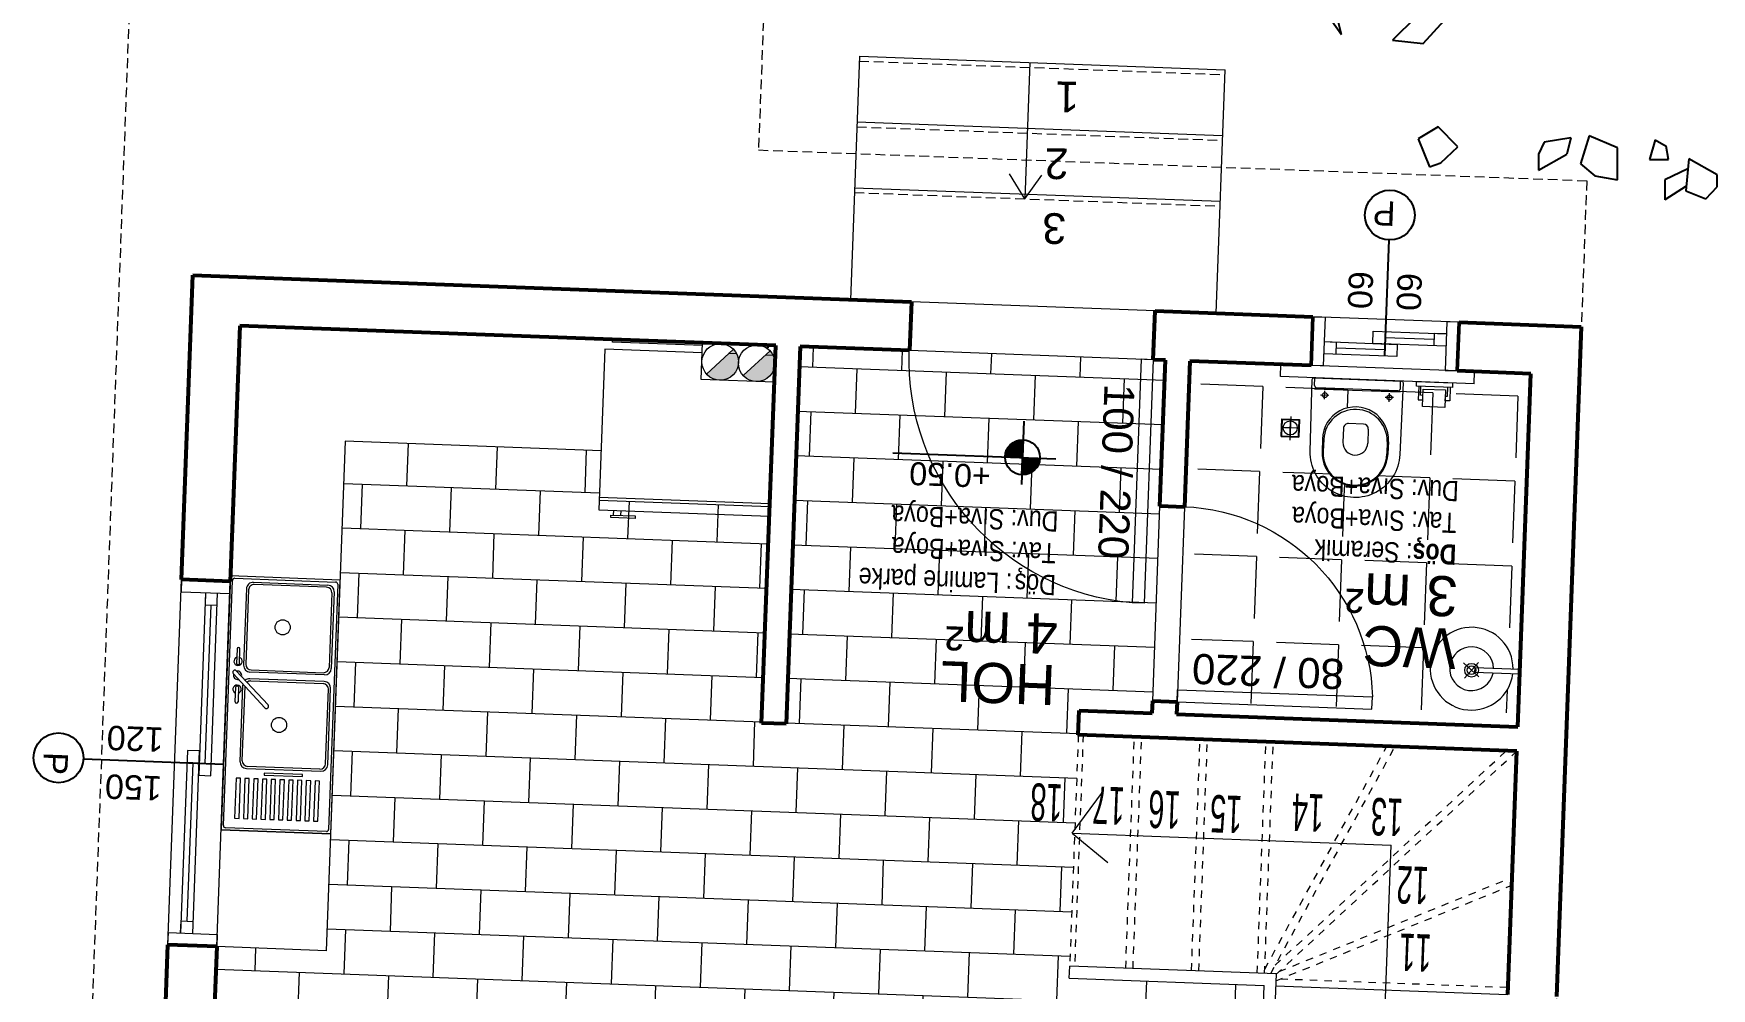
# Model space of a CAD drawing. Header units: centimetres. Extents: x 63871 to 181827, y -95930 to 42199.
# Drawn here: x 147076 to 147765, y 21008 to 21400 of the extents above; entities that cross this region are included whole.
import ezdxf

# ---------------------------------------------------------------- set-up
doc = ezdxf.new("R2010")
doc.units = ezdxf.units.CM
for name, pattern in [('11-021_500-SatisOfisi_220512$0${ Diamond }', [12, 4, -2, 2, 2, -2]), ('11-021_500-SatisOfisi_280512$0${ Wide Dash }', [12, 4, -2, 4, -2]), ('Dash', [6, 3, -3])]:
    doc.linetypes.add(name, pattern=pattern)
for name, color, linetype, lineweight in [('2D Drafting - General_Pen_No__86', 173, 'Continuous', 18), ('A-AREA-IDEN', 7, 'Continuous', 9), ('A-DOOR', 31, 'Continuous', 9), ('A-FLOR-HRAL', 11, 'Continuous', 9), ('A-GLAZ', 151, 'Continuous', 9), ('A-WALL', 12, 'Continuous', 50), ('ARM_Pen_No__252', 8, 'Continuous', 18), ('Baca', 82, 'Continuous', 9), ('DUVAR', 7, 'Continuous', 40), ('İz DÜŞÜMÜ', 7, '11-021_500-SatisOfisi_220512$0${ Diamond }', 18), ('metal', 7, 'Continuous', 20), ('OLUK', 222, 'Continuous', 15), ('S-STRS', 31, 'Continuous', 9), ('tefriş', 21, 'Continuous', 20)]:
    doc.layers.add(name, color=color, linetype=linetype, lineweight=lineweight)
for name, color, linetype in [('Bitirme - Duvar', 7, 'Continuous'), ('CAY', 94, 'Continuous'), ('KOT', 171, 'Continuous')]:
    doc.layers.add(name, color=color, linetype=linetype)
doc.styles.add('Arial', font='Arial.ttf', dxfattribs={"height": 250})
doc.styles.add('Arial_1', font='Arial.ttf', dxfattribs={"height": 300})
doc.styles.add('MtXpl_Arial_Narrow', font='')
doc.styles.add('MtXpl_Arial_Narrow_1', font='')
doc.styles.add('OLUŞTURULMUŞ_STİL_1', font='Arial.ttf')
doc.styles.add('STYLE1', font='', dxfattribs={"width": 0.55, "height": 0.25})
doc.styles.get('MtXpl_Arial_Narrow').set_extended_font_data('Arial Narrow', bold=True)
doc.styles.get('MtXpl_Arial_Narrow_1').set_extended_font_data('Arial Narrow')
doc.styles.get('STYLE1').set_extended_font_data('Arial Tur')

# ---------------------------------------------------------------- blocks, each defined once
blk = doc.blocks.new('M_Single-Flush - 80-231723-01_zemin')
at = {"layer": 'A-DOOR', "lineweight": 18}
for p, q in [((350, -50), (350, -850.1)), ((400, -50), (350, -50)), ((400, -50), (400, -850.1)), ((400, -850.1), (350, -850.1))]:
    blk.add_line(p, q, dxfattribs=at)
at = {"layer": 'A-DOOR'}
blk.add_arc((400, -50), 801.7, 180, 266.42425, dxfattribs=at)
blk = doc.blocks.new('M_Single-Flush - 100-231751-01_zemin')
at = {"layer": 'A-DOOR', "lineweight": 18}
for p, q in [((450, 100), (450, 1100.4)), ((500, 1100.4), (450, 1100.4)), ((500, 100), (500, 1100.4)), ((500, 100), (450, 100))]:
    blk.add_line(p, q, dxfattribs=at)
at = {"layer": 'A-DOOR'}
blk.add_arc((500, 100), 1001.7, 92.86114, 180, dxfattribs=at)
blk = doc.blocks.new('*U7')
at = {"layer": 'KOT', "linetype": 'Continuous'}
for p, q in [((531937.82, 4296265.66), (531938.5, 4296266.85)), ((531938.5, 4296266.85), (531939.39, 4296267.88)), ((531939.39, 4296267.88), (531940.47, 4296268.73)), ((531940.47, 4296268.73), (531941.68, 4296269.36)), ((531941.68, 4296269.36), (531942.99, 4296269.75)), ((531942.99, 4296269.75), (531944.36, 4296269.88)), ((531944.36, 4296269.88), (531944.36, 4296269.75)), ((531944.36, 4296269.75), (531944.36, 4296269.36)), ((531944.36, 4296269.36), (531944.36, 4296268.73)), ((531944.36, 4296268.73), (531944.36, 4296267.88)), ((531944.36, 4296267.88), (531944.36, 4296266.85)), ((531944.36, 4296266.85), (531944.36, 4296265.66)), ((531937.2, 4296263), (531937.38, 4296264.36)), ((531937.38, 4296264.36), (531937.82, 4296265.66)), ((531944.36, 4296265.66), (531944.36, 4296264.36)), ((531944.36, 4296264.36), (531944.36, 4296263))]:
    blk.add_line(p, q, dxfattribs=at)
at = {"layer": 'KOT', "linetype": 'Continuous', "extrusion": (0, 0, -1)}
for points in [[(-531938.5, 4296266.85), (-531944.36, 4296265.66), (-531937.82, 4296265.66)], [(-531939.39, 4296267.88), (-531944.36, 4296266.85), (-531938.5, 4296266.85)], [(-531938.5, 4296266.85), (-531944.36, 4296266.85), (-531944.36, 4296265.66)], [(-531940.47, 4296268.73), (-531944.36, 4296267.88), (-531939.39, 4296267.88)], [(-531939.39, 4296267.88), (-531944.36, 4296267.88), (-531944.36, 4296266.85)], [(-531941.68, 4296269.36), (-531944.36, 4296268.73), (-531940.47, 4296268.73)], [(-531940.47, 4296268.73), (-531944.36, 4296268.73), (-531944.36, 4296267.88)], [(-531942.99, 4296269.75), (-531944.36, 4296269.36), (-531941.68, 4296269.36)], [(-531941.68, 4296269.36), (-531944.36, 4296269.36), (-531944.36, 4296268.73)], [(-531944.36, 4296269.88), (-531944.36, 4296269.75), (-531942.99, 4296269.75)], [(-531942.99, 4296269.75), (-531944.36, 4296269.75), (-531944.36, 4296269.36)], [(-531937.38, 4296264.36), (-531944.36, 4296263), (-531937.2, 4296263)], [(-531937.82, 4296265.66), (-531944.36, 4296264.36), (-531937.38, 4296264.36)], [(-531937.38, 4296264.36), (-531944.36, 4296264.36), (-531944.36, 4296263)], [(-531937.82, 4296265.66), (-531944.36, 4296265.66), (-531944.36, 4296264.36)]]:
    blk.add_solid(points, dxfattribs=at)
blk = doc.blocks.new('*U8')
at = {"layer": 'KOT', "linetype": 'Continuous'}
for p, q in [((531944.36, 4296263.14), (531944.36, 4296263.42)), ((531944.36, 4296261.74), (531944.36, 4296263.14)), ((531944.36, 4296260.39), (531944.36, 4296261.74)), ((531944.36, 4296259.15), (531944.36, 4296260.39)), ((531944.36, 4296258.07), (531944.36, 4296259.15)), ((531950.32, 4296259.15), (531949.42, 4296258.07)), ((531950.98, 4296260.39), (531950.32, 4296259.15)), ((531951.39, 4296261.74), (531950.98, 4296260.39)), ((531951.52, 4296263.14), (531951.39, 4296261.74)), ((531951.52, 4296263.42), (531951.52, 4296263.14)), ((531944.36, 4296257.18), (531944.36, 4296258.07)), ((531944.36, 4296256.51), (531944.36, 4296257.18)), ((531944.36, 4296256.11), (531944.36, 4296256.51)), ((531945.76, 4296256.11), (531944.36, 4296255.97)), ((531944.36, 4296255.97), (531944.36, 4296256.11)), ((531947.1, 4296256.51), (531945.76, 4296256.11)), ((531948.34, 4296257.18), (531947.1, 4296256.51)), ((531949.42, 4296258.07), (531948.34, 4296257.18))]:
    blk.add_line(p, q, dxfattribs=at)
at = {"layer": 'KOT', "linetype": 'Continuous', "extrusion": (0, 0, -1)}
for points in [[(-531944.36, 4296263.42), (-531951.52, 4296263.14), (-531944.36, 4296263.14)], [(-531944.36, 4296263.42), (-531951.52, 4296263.42), (-531951.52, 4296263.14)], [(-531944.36, 4296263.14), (-531951.39, 4296261.74), (-531944.36, 4296261.74)], [(-531944.36, 4296263.14), (-531951.52, 4296263.14), (-531951.39, 4296261.74)], [(-531944.36, 4296261.74), (-531950.98, 4296260.39), (-531944.36, 4296260.39)], [(-531944.36, 4296261.74), (-531951.39, 4296261.74), (-531950.98, 4296260.39)], [(-531944.36, 4296260.39), (-531950.32, 4296259.15), (-531944.36, 4296259.15)], [(-531944.36, 4296260.39), (-531950.98, 4296260.39), (-531950.32, 4296259.15)], [(-531944.36, 4296259.15), (-531949.42, 4296258.07), (-531944.36, 4296258.07)], [(-531944.36, 4296259.15), (-531950.32, 4296259.15), (-531949.42, 4296258.07)], [(-531944.36, 4296258.07), (-531948.34, 4296257.18), (-531944.36, 4296257.18)], [(-531944.36, 4296258.07), (-531949.42, 4296258.07), (-531948.34, 4296257.18)], [(-531944.36, 4296257.18), (-531947.1, 4296256.51), (-531944.36, 4296256.51)], [(-531944.36, 4296257.18), (-531948.34, 4296257.18), (-531947.1, 4296256.51)], [(-531944.36, 4296256.51), (-531945.76, 4296256.11), (-531944.36, 4296256.11)], [(-531944.36, 4296256.51), (-531947.1, 4296256.51), (-531945.76, 4296256.11)], [(-531944.36, 4296256.11), (-531945.76, 4296256.11), (-531944.36, 4296255.97)]]:
    blk.add_solid(points, dxfattribs=at)
blk = doc.blocks.new('asdf')
at = {"layer": 'KOT'}
for p, q in [((435094.33, 4281336.77), (435094.33, 4281362.83)), ((435080.69, 4281351.86), (435147.51, 4281351.86))]:
    blk.add_line(p, q, dxfattribs=at)
blk.add_circle((435094.33, 4281351.57), 7.17, dxfattribs=at)
at = {"layer": 'KOT', "linetype": 'Continuous'}
for name, p in [('*U7', (-96850.02, -14911.15)), ('*U8', (-96850.02, -14911.57))]:
    blk.add_blockref(name, p, dxfattribs=at)
blk = doc.blocks.new('y')
for p, q in [((66798.9, 34324.71), (66798.9, 34329.57)), ((66799.41, 34324.71), (66799.41, 34329.77)), ((66812.43, 34330.73), (66812.43, 34330.73)), ((66825.46, 34324.71), (66825.46, 34329.77)), ((66825.97, 34324.71), (66825.97, 34329.57)), ((66807.33, 34319.9), (66807.33, 34325.63)), ((66817.54, 34319.9), (66817.54, 34325.63)), ((66809.37, 34317.86), (66815.5, 34317.86)), ((66794.82, 34304.26), (66830.05, 34304.26)), ((66794.82, 34302.73), (66794.82, 34299.66)), ((66795.84, 34303.75), (66829.03, 34303.75)), ((66830.05, 34302.73), (66830.05, 34299.66)), ((66830.05, 34302.73), (66830.05, 34299.66)), ((66764.67, 34299.66), (66844.14, 34299.66)), ((66764.67, 34299.66), (66764.67, 34294.66)), ((66844.14, 34299.66), (66844.14, 34294.66))]:
    blk.add_line(p, q)
at = {"color": 4, "ltscale": 30}
for p, q in [((66799.17, 34308.31), (66799.17, 34304.84)), ((66825.7, 34308.31), (66825.7, 34304.84)), ((66797.43, 34306.58), (66800.9, 34306.58)), ((66827.44, 34306.58), (66823.97, 34306.58))]:
    blk.add_line(p, q, dxfattribs=at)
blk.add_lwpolyline([(66794.52, 34299.66, -0.41586), (66793.8, 34300.38), (66794.06, 34329.77, -1), (66830.81, 34329.77), (66831.07, 34300.38, -0.41586), (66830.35, 34299.66)], format="xyb", close=True)
for centre in [(66799.17, 34306.58), (66825.7, 34306.58)]:
    blk.add_circle(centre, 1.02)
for centre, radius, start, end in [((66812.43, 34329.81), 13.54, 358.98526, 181.01474), ((66812.43, 34330.01), 13.03, 358.94587, 181.05413), ((66812.43, 34325.63), 5.1, 90, 180), ((66812.43, 34325.63), 5.1, 0, 90), ((66812.43, 34324.47), 13.54, 178.98526, 1.01474), ((66812.43, 34324.99), 13.03, 181.19291, 358.80709), ((66809.37, 34319.9), 2.04, 180, 270), ((66815.5, 34319.9), 2.04, 270, 0), ((66795.84, 34302.73), 1.02, 90, 180), ((66829.03, 34302.73), 1.02, 0, 90)]:
    blk.add_arc(centre, radius, start, end)
at = {"layer": 'ARM_Pen_No__252'}
for p, q in [((66776.25, 34309.77), (66785.49, 34309.77)), ((66776.25, 34302.63), (66776.25, 34309.77)), ((66785.49, 34309.77), (66785.49, 34302.63)), ((66774.4, 34307.06), (66776.25, 34307.06)), ((66774.4, 34301.51), (66774.4, 34307.06)), ((66775.32, 34305.21), (66775.32, 34301.51)), ((66776.25, 34305.21), (66775.32, 34305.21)), ((66776.25, 34307.06), (66776.25, 34305.21)), ((66785.49, 34302.63), (66776.25, 34302.63)), ((66785.49, 34307.06), (66785.49, 34305.21)), ((66787.33, 34307.06), (66785.49, 34307.06)), ((66785.49, 34305.21), (66786.41, 34305.21)), ((66786.41, 34305.21), (66786.41, 34301.51)), ((66787.33, 34301.51), (66787.33, 34307.06))]:
    blk.add_line(p, q, dxfattribs=at)
blk.add_lwpolyline([(66788.26, 34301.51), (66788.26, 34299.66), (66773.47, 34299.66), (66773.47, 34301.51)], close=True, dxfattribs=at)
at = {"layer": 'metal'}
for p, q in [((66842.94, 34324.17), (66835.76, 34324.17)), ((66835.76, 34316.97), (66835.76, 34324.17)), ((66842.7, 34323.93), (66836, 34323.93)), ((66836, 34317.21), (66836, 34323.93)), ((66839.34, 34315.86), (66839.34, 34325.56)), ((66839.34, 34316.98), (66839.34, 34323.99)), ((66839.34, 34322.69), (66839.34, 34316.98)), ((66842.7, 34323.93), (66842.7, 34317.21)), ((66842.94, 34324.17), (66842.94, 34316.97)), ((66835.76, 34320.57), (66842.96, 34320.57)), ((66842.94, 34316.97), (66835.76, 34316.97)), ((66842.7, 34317.21), (66836, 34317.21)), ((66836.94, 34320.57), (66841.74, 34320.57))]:
    blk.add_line(p, q, dxfattribs=at)
blk.add_circle((66839.34, 34320.57), 2.88, dxfattribs=at)
blk = doc.blocks.new('afadfa')
at = {"layer": 'Baca'}
h = blk.add_hatch(color=0, dxfattribs=at)
h.dxf.hatch_style = 1
h.paths.add_polyline_path([(525548.61, 4261233.83, 0.670516), (525535.77, 4261228.56, 0.199315), (525537.97, 4261223.25)])
h = blk.add_hatch(color=0, dxfattribs=at)
h.dxf.hatch_style = 1
h.paths.add_polyline_path([(525563.68, 4261233.75, 0.675614), (525550.77, 4261228.56, 0.202965), (525553.05, 4261223.18)])
for p, q in [((525537.97, 4261223.25), (525548.61, 4261233.83)), ((525553.05, 4261223.18), (525563.68, 4261233.75))]:
    blk.add_line(p, q, dxfattribs=at)
blk.add_lwpolyline([(525535.77, 4261236.11), (525565.77, 4261236.05), (525565.77, 4261220.99), (525535.77, 4261221.06)], close=True, dxfattribs=at)
for centre in [(525543.27, 4261228.56), (525558.27, 4261228.56)]:
    blk.add_circle(centre, 7.5, dxfattribs=at)
blk = doc.blocks.new('HRD')
at = {"layer": 'ARM_Pen_No__252'}
h = blk.add_hatch(dxfattribs=at)
h.set_pattern_fill('AR-B816', color=256, scale=0.09)
h.set_pattern_definition([(0, (-39959.2, 0), (0, 18.288), []), (90, (-39959.2, 0), (-18.288, 18.288), [18.288, -18.288])])
h.paths.add_polyline_path([(154149.63, 35592.48), (154149.63, 35503.48), (154219.63, 35503.48), (154219.63, 35483.24), (154324.63, 35483.24), (154324.63, 35692.48), (154369.63, 35692.48), (154369.63, 35927.48), (154369.63, 35927.48), (154369.63, 36097.48), (154369.63, 36177.48), (154254.63, 36177.48), (153954.63, 36177.48), (153839.63, 36177.48), (153839.63, 35897.6), (153869.63, 35897.54), (153869.63, 35882.48), (154019.63, 35882.48), (154019.63, 35872.48), (154019.63, 35833.25, -0.444416), (154030.45, 35823.48, -0.444416), (154019.63, 35813.72), (154019.63, 35773.48), (153939.63, 35773.48), (153939.63, 35692.48), (154019.63, 35692.48), (154019.63, 35687.48), (154019.63, 35633.7), (154020.63, 35632.93), (154019.63, 35631.47), (154019.63, 35592.48), (154019.63, 35582.48), (153989.63, 35582.48), (153989.63, 35577.48), (153989.63, 35497.48), (153989.63, 35437.48), (153994.63, 35437.48), (154094.63, 35437.48), (154139.63, 35437.48), (154139.63, 35592.48)])
h = blk.add_hatch(dxfattribs=at)
h.set_pattern_fill('ANGLE', color=256, scale=5)
h.set_pattern_definition([(0, (-39959.2, 0), (0, 34.925), [25.4, -9.525]), (90, (-39959.2, 0), (-34.925, 2e-15), [25.4, -9.525])])
h.paths.add_polyline_path([(153979.63, 35577.48), (153979.63, 35582.48), (153839.63, 35582.48), (153839.63, 35560.82), (153842.46, 35560.82, -35.598717), (153842.4, 35558.91), (153839.63, 35558.91), (153839.63, 35437.48), (153862.73, 35437.48), (153862.73, 35442.48), (153892.58, 35442.48, -0.415866), (153891.86, 35443.2), (153892.13, 35472.59, -1), (153928.87, 35472.59), (153929.13, 35443.21, -0.417788), (153928.41, 35442.48), (153942.2, 35442.48), (153942.2, 35437.48), (153979.63, 35437.48), (153979.63, 35497.48)])
h.paths.add_polyline_path([(153928.87, 35472.59, 1), (153892.13, 35472.59), (153891.86, 35443.2, 0.415866), (153892.58, 35442.48), (153892.88, 35442.48), (153892.88, 35445.55, -0.414214), (153893.9, 35446.57), (153927.09, 35446.57, -0.414206), (153928.11, 35445.55), (153928.11, 35442.48), (153928.41, 35442.48, 0.417795), (153929.13, 35443.21)], flags=17)
h.paths.add_polyline_path([(153924.03, 35472.39), (153924.03, 35467.54, -1.017869), (153896.96, 35467.54), (153896.96, 35472.39, -1.017869)], flags=16)
h.paths.add_polyline_path([(153923.52, 35472.59), (153923.52, 35467.54, -0.979394), (153897.47, 35467.54), (153897.47, 35472.59, -1.018569)], flags=0)
h.paths.add_polyline_path([(153941, 35466.99), (153941, 35459.79), (153933.82, 35459.79), (153933.82, 35466.99)], flags=16)
h.paths.add_polyline_path([(153940.76, 35466.75), (153940.76, 35460.03), (153934.06, 35460.03), (153934.06, 35466.75)], flags=0)
h.paths.add_polyline_path([(153940.28, 35463.39, -1), (153934.52, 35463.39, -1)], flags=0)
h.paths.add_polyline_path([(153915.6, 35468.45), (153915.6, 35462.72, -0.414219), (153913.56, 35460.68), (153907.43, 35460.68, -0.414214), (153905.39, 35462.72), (153905.39, 35468.45, -0.414214), (153910.5, 35473.55, -0.414212)], flags=0)
h.paths.add_polyline_path([(153924.78, 35449.4, -1), (153922.74, 35449.4, -1)], flags=16)
h.paths.add_polyline_path([(153864.64, 35477.47), (153938.67, 35477.41), (153938.69, 35493.77), (153864.65, 35493.83)], flags=24)
h.paths.add_polyline_path([(153865.12, 35490.52), (153938.1, 35490.46), (153938.12, 35506.83), (153865.14, 35506.88)], flags=24)
h.paths.add_polyline_path([(153883.26, 35506.44), (153927.79, 35506.4), (153927.8, 35519.31), (153883.27, 35519.34)], flags=24)
h.paths.add_polyline_path([(153864.7, 35503.65), (153888.12, 35503.63), (153888.13, 35519.89), (153864.71, 35519.91)], flags=24)
h.paths.add_polyline_path([(153862.27, 35534.3), (153908.83, 35534.3), (153908.83, 35568.24), (153862.27, 35568.24)], flags=24)
h.paths.add_polyline_path([(153861.82, 35512.84), (153916.06, 35512.84), (153916.06, 35546.78), (153861.82, 35546.78)], flags=24)
blk.add_line((154324.63, 35644.48), (154369.63, 35644.48))
at = {"layer": '2D Drafting - General_Pen_No__86'}
for radius, start, end in [(17, 181.57168, 175.13542), (9, 182.9697, 170.78267)]:
    blk.add_arc((153859.4, 35559.38), radius, start, end, dxfattribs=at)
at = {"layer": 'A-DOOR'}
for p, q in [((153979.63, 35497.48), (153979.63, 35577.48)), ((153989.63, 35577.48), (153989.63, 35497.48)), ((153994.63, 35437.48), (154094.63, 35437.48)), ((153994.63, 35417.48), (154094.63, 35417.48))]:
    blk.add_line(p, q, dxfattribs=at)
at = {"layer": 'A-FLOR-HRAL'}
for p, q in [((153969.6, 35417.48), (153969.6, 35317.48)), ((154119.71, 35317.48), (154119.71, 35417.48)), ((154119.71, 35371.48), (153969.6, 35371.48)), ((154049.77, 35373.48), (154043.1, 35363.46)), ((154049.77, 35317.48), (154049.77, 35373.48)), ((154049.77, 35373.48), (154056.43, 35363.46)), ((154119.71, 35344.48), (153969.6, 35344.48)), ((154119.71, 35317.48), (153969.6, 35317.48))]:
    blk.add_line(p, q, dxfattribs=at)
at = {"layer": 'A-FLOR-HRAL', "linetype": '11-021_500-SatisOfisi_280512$0${ Wide Dash }'}
for p, q in [((154119.71, 35373.48), (153969.6, 35373.48)), ((154119.71, 35346.48), (153969.6, 35346.48)), ((154119.71, 35319.48), (153969.6, 35319.48))]:
    blk.add_line(p, q, dxfattribs=at)
at = {"layer": 'A-GLAZ', "ltscale": 3}
for p, q in [((154369.63, 35692.48), (154389.63, 35692.48)), ((154369.63, 35687.48), (154369.63, 35692.48)), ((154369.63, 35692.48), (154369.63, 35542.48)), ((154389.63, 35692.48), (154389.63, 35687.48)), ((154389.63, 35692.48), (154389.63, 35542.48)), ((154389.63, 35687.48), (154369.63, 35687.48)), ((154379.63, 35687.48), (154379.63, 35612.48)), ((154384.63, 35612.48), (154384.63, 35687.48)), ((154384.63, 35687.48), (154384.63, 35682.48)), ((154384.63, 35682.48), (154379.63, 35682.48)), ((154382.13, 35682.48), (154382.13, 35617.48)), ((154379.63, 35622.48), (154374.63, 35622.48)), ((154374.63, 35622.48), (154374.63, 35547.48)), ((154379.63, 35547.48), (154379.63, 35622.48)), ((154379.63, 35617.48), (154374.63, 35617.48)), ((154377.13, 35617.48), (154377.13, 35552.48)), ((154379.63, 35617.48), (154384.63, 35617.48)), ((154379.63, 35612.48), (154384.63, 35612.48)), ((154389.63, 35547.48), (154369.63, 35547.48)), ((154369.63, 35547.48), (154369.63, 35542.48)), ((154379.63, 35552.48), (154374.63, 35552.48)), ((154379.63, 35547.48), (154379.63, 35552.48)), ((154389.63, 35542.48), (154389.63, 35547.48)), ((154369.63, 35542.48), (154389.63, 35542.48)), ((153869.84, 35437.48), (153869.84, 35417.48)), ((153874.84, 35437.48), (153869.84, 35437.48)), ((153869.84, 35437.48), (153929.84, 35437.48)), ((153874.84, 35417.48), (153874.84, 35437.48)), ((153924.84, 35417.48), (153924.84, 35437.48)), ((153924.84, 35437.48), (153929.84, 35437.48)), ((153929.84, 35437.48), (153929.84, 35417.48)), ((153894.84, 35427.48), (153894.84, 35432.48)), ((153894.84, 35432.48), (153924.84, 35432.48)), ((153899.84, 35427.48), (153899.84, 35432.48)), ((153899.84, 35429.98), (153919.84, 35429.98)), ((153919.84, 35427.48), (153919.84, 35432.48)), ((153874.84, 35427.48), (153904.84, 35427.48)), ((153904.84, 35422.48), (153874.84, 35422.48)), ((153874.84, 35422.48), (153879.84, 35422.48)), ((153879.84, 35422.48), (153879.84, 35427.48)), ((153879.84, 35424.98), (153899.84, 35424.98)), ((153924.84, 35427.48), (153894.84, 35427.48)), ((153899.84, 35427.48), (153899.84, 35422.48)), ((153904.84, 35427.48), (153904.84, 35422.48)), ((153924.84, 35427.48), (153919.84, 35427.48)), ((153869.84, 35417.48), (153874.84, 35417.48)), ((153869.84, 35417.48), (153929.84, 35417.48)), ((153929.84, 35417.48), (153924.84, 35417.48))]:
    blk.add_line(p, q, dxfattribs=at)
at = {"layer": 'A-WALL', "lineweight": 53}
for p, q in [((154369.63, 35692.48), (154369.63, 35927.48)), ((154389.63, 35927.48), (154389.63, 35692.48)), ((153819.63, 35417.48), (153819.63, 35692.48)), ((153839.63, 35692.48), (153839.63, 35592.48)), ((154369.63, 35692.48), (154389.63, 35692.48)), ((154369.63, 35692.48), (154389.63, 35692.48)), ((153839.63, 35592.48), (154019.63, 35592.48)), ((154019.63, 35592.48), (154019.63, 35582.48)), ((154139.63, 35437.48), (154139.63, 35592.48)), ((154139.63, 35592.48), (154149.63, 35592.48)), ((154149.63, 35592.48), (154149.63, 35437.48)), ((153839.63, 35582.48), (153839.63, 35437.48)), ((153979.63, 35582.48), (153839.63, 35582.48)), ((153979.63, 35577.48), (153979.63, 35582.48)), ((154019.63, 35582.48), (153989.63, 35582.48)), ((153989.63, 35582.48), (153989.63, 35577.48)), ((153989.63, 35577.48), (153979.63, 35577.48)), ((154369.63, 35437.48), (154369.63, 35542.48)), ((154369.63, 35542.48), (154389.63, 35542.48)), ((154389.63, 35542.48), (154389.63, 35417.48)), ((154389.63, 35542.48), (154389.63, 35417.48)), ((153979.63, 35437.48), (153979.63, 35497.48)), ((153979.63, 35497.48), (153989.63, 35497.48)), ((153989.63, 35497.48), (153989.63, 35437.48)), ((153839.63, 35437.48), (153869.84, 35437.48)), ((153929.84, 35437.48), (153979.63, 35437.48)), ((153989.63, 35437.48), (153994.63, 35437.48)), ((153994.63, 35437.48), (153994.63, 35417.48)), ((154094.63, 35417.48), (154094.63, 35437.48)), ((154094.63, 35437.48), (154139.63, 35437.48)), ((154149.63, 35437.48), (154369.63, 35437.48)), ((153869.84, 35417.48), (153819.63, 35417.48)), ((153994.63, 35417.48), (153929.84, 35417.48)), ((154389.63, 35417.48), (154094.63, 35417.48))]:
    blk.add_line(p, q, dxfattribs=at)
at = {"layer": 'A-WALL', "lineweight": 50}
for p, q in [((154389.63, 35542.48), (154369.63, 35542.48)), ((153869.84, 35437.48), (153869.84, 35417.48)), ((153929.84, 35417.48), (153929.84, 35437.48))]:
    blk.add_line(p, q, dxfattribs=at)
at = {"layer": 'Bitirme - Duvar', "color": 161, "linetype": 'Continuous', "lineweight": 25}
for p, q in [((154427.13, 35617.48), (154369.63, 35617.48)), ((153899.84, 35384.78), (153899.84, 35432.28))]:
    blk.add_line(p, q, dxfattribs=at)
for centre in [(154437.36, 35617.48), (153899.84, 35374.56)]:
    blk.add_circle(centre, 10.23, dxfattribs=at)
at = {"layer": 'İz DÜŞÜMÜ'}
blk.add_lwpolyline([(153819.63, 36347.48), (154419.63, 36347.49), (154419.63, 35292.49), (154159.63, 35292.49), (154159.63, 35357.48), (153819.63, 35357.48), (153819.63, 36347.48)], dxfattribs=at)
at = {"layer": 'metal'}
for p, q in [((153862.86, 35557.11), (153856.25, 35562.61)), ((153856.7, 35556.75), (153862.16, 35563.31)), ((153859.4, 35559.99), (153856.7, 35556.75)), ((153859.4, 35559.99), (153862.86, 35557.11))]:
    blk.add_line(p, q, dxfattribs=at)
blk.add_lwpolyline([(153839.63, 35558.91), (153858.14, 35558.91), (153858.14, 35560.82), (153839.63, 35560.82)], dxfattribs=at)
for radius in [2.81, 1.81]:
    blk.add_circle((153859.4, 35559.99), radius, dxfattribs=at)
at = {"layer": 'S-STRS'}
for p, q in [((153889.63, 35823.48), (153889.63, 35632.93)), ((153934.94, 35687.48), (153934.64, 35779.48)), ((153939.63, 35773.48), (153939.63, 35692.48)), ((153934.92, 35692.48), (153839.63, 35692.48)), ((154019.63, 35692.48), (153939.63, 35692.48)), ((154019.63, 35692.48), (154019.63, 35687.48)), ((153934.94, 35687.48), (154019.63, 35687.48)), ((154020.63, 35632.93), (154005.64, 35644.41)), ((154020.63, 35632.93), (153889.63, 35632.93)), ((154020.63, 35632.93), (154008.78, 35615.63)), ((154019.63, 35593.02), (154019.63, 35592.48))]:
    blk.add_line(p, q, dxfattribs=at)
at = {"layer": 'S-STRS', "linetype": 'Dash'}
for p, q in [((153934.93, 35690.37), (153839.63, 35647.62)), ((153932.95, 35689.48), (153839.63, 35689.48)), ((153934.94, 35687.79), (153839.63, 35592.48)), ((153933.67, 35686.52), (153840.86, 35644.89)), ((153935.39, 35684), (153843.88, 35592.48)), ((153937.13, 35687.48), (153889.63, 35592.48)), ((153939.63, 35685.78), (153892.99, 35592.48)), ((153939.63, 35687.48), (153939.63, 35592.48)), ((153942.63, 35687.48), (153942.63, 35592.48)), ((153966.63, 35687.48), (153966.63, 35592.48)), ((153969.63, 35687.48), (153969.63, 35592.48)), ((153993.63, 35687.48), (153993.63, 35592.48)), ((153996.63, 35687.48), (153996.63, 35592.48))]:
    blk.add_line(p, q, dxfattribs=at)
for points in [[(154017.63, 35592.48), (154017.63, 35687.48)], [(154019.63, 35592.48), (154019.63, 35687.48)]]:
    blk.add_lwpolyline(points, dxfattribs=at)
at = {"layer": 'tefriş'}
for p, q in [((154324.63, 35483.24), (154324.63, 35692.48)), ((154324.63, 35692.48), (154369.63, 35692.48)), ((154324.63, 35644.48), (154324.63, 35540.24)), ((154369.63, 35644.48), (154324.63, 35644.48)), ((154326.43, 35643.58), (154367.83, 35643.58)), ((154369.63, 35540.24), (154369.63, 35644.48)), ((154325.53, 35542.04), (154325.53, 35642.68)), ((154330.03, 35639.53), (154330.03, 35623.04)), ((154331.83, 35639.53), (154330.03, 35639.53)), ((154331.83, 35623.04), (154331.83, 35639.53)), ((154333.63, 35639.53), (154333.63, 35623.04)), ((154335.43, 35639.53), (154333.63, 35639.53)), ((154335.43, 35623.04), (154335.43, 35639.53)), ((154337.23, 35639.53), (154337.23, 35623.04)), ((154339.03, 35639.53), (154337.23, 35639.53)), ((154339.03, 35623.04), (154339.03, 35639.53)), ((154340.83, 35639.53), (154340.83, 35623.04)), ((154342.63, 35639.53), (154340.83, 35639.53)), ((154342.63, 35623.04), (154342.63, 35639.53)), ((154344.43, 35639.53), (154344.43, 35623.04)), ((154346.23, 35639.53), (154344.43, 35639.53)), ((154346.23, 35623.04), (154346.23, 35639.53)), ((154348.03, 35639.53), (154348.03, 35623.04)), ((154349.83, 35639.53), (154348.03, 35639.53)), ((154349.83, 35623.04), (154349.83, 35639.53)), ((154351.63, 35639.53), (154351.63, 35623.04)), ((154353.43, 35639.53), (154351.63, 35639.53)), ((154353.43, 35623.04), (154353.43, 35639.53)), ((154355.23, 35639.53), (154355.23, 35623.04)), ((154357.03, 35639.53), (154355.23, 35639.53)), ((154357.03, 35623.04), (154357.03, 35639.53)), ((154358.83, 35639.53), (154358.83, 35623.04)), ((154360.63, 35639.53), (154358.83, 35639.53)), ((154360.63, 35623.04), (154360.63, 35639.53)), ((154362.43, 35639.53), (154362.43, 35623.04)), ((154364.23, 35639.53), (154362.43, 35639.53)), ((154364.23, 35623.04), (154364.23, 35639.53)), ((154368.73, 35642.68), (154368.73, 35542.04)), ((154330.03, 35623.04), (154331.83, 35623.04)), ((154333.63, 35623.04), (154335.43, 35623.04)), ((154337.23, 35623.04), (154339.03, 35623.04)), ((154340.83, 35623.04), (154342.63, 35623.04)), ((154344.43, 35623.04), (154346.23, 35623.04)), ((154348.03, 35623.04), (154349.83, 35623.04)), ((154351.63, 35623.04), (154353.43, 35623.04)), ((154355.23, 35623.04), (154357.03, 35623.04)), ((154358.83, 35623.04), (154360.63, 35623.04)), ((154362.43, 35623.04), (154364.23, 35623.04)), ((154326.88, 35616.29), (154326.88, 35584.79)), ((154327.78, 35615.84), (154327.78, 35585.24)), ((154360.18, 35618.99), (154329.58, 35618.99)), ((154330.03, 35618.09), (154359.73, 35618.09)), ((154361.98, 35615.84), (154361.98, 35585.24)), ((154362.88, 35616.29), (154362.88, 35584.79)), ((154365.81, 35579.05), (154352.27, 35592.59)), ((154353.48, 35593.8), (154367.02, 35580.26)), ((154364.63, 35585.6), (154364.63, 35591.76)), ((154365.77, 35591.76), (154365.77, 35585.6)), ((154329.58, 35582.09), (154360.18, 35582.09)), ((154359.73, 35582.99), (154330.03, 35582.99)), ((154326.88, 35545.19), (154326.88, 35576.69)), ((154327.78, 35545.64), (154327.78, 35576.24)), ((154329.58, 35579.39), (154360.18, 35579.39)), ((154359.73, 35578.49), (154330.03, 35578.49)), ((154361.98, 35545.64), (154361.98, 35576.24)), ((154362.88, 35545.19), (154362.88, 35576.69)), ((154364.63, 35576.14), (154364.63, 35569.97)), ((154365.77, 35569.97), (154365.77, 35576.14)), ((154324.63, 35540.24), (154369.63, 35540.24)), ((154367.83, 35541.14), (154326.43, 35541.14)), ((154360.18, 35542.49), (154329.58, 35542.49)), ((154330.03, 35543.39), (154359.73, 35543.39)), ((154149.63, 35507.48), (154149.63, 35441.48)), ((154219.63, 35507.48), (154149.63, 35507.48)), ((154204.63, 35509.48), (154204.63, 35510.48)), ((154204.63, 35510.48), (154214.63, 35510.48)), ((154214.63, 35509.48), (154204.63, 35509.48)), ((154210.63, 35507.48), (154210.63, 35509.48)), ((154213.63, 35507.48), (154213.63, 35509.48)), ((154214.63, 35510.48), (154214.63, 35509.48)), ((154219.63, 35441.48), (154219.63, 35507.48)), ((154219.63, 35503.48), (154149.63, 35503.48)), ((154149.63, 35502.48), (154219.63, 35502.48)), ((154219.63, 35483.24), (154324.63, 35483.24)), ((154149.63, 35441.48), (154153.66, 35441.48)), ((154152.63, 35437.48), (154152.63, 35438.48)), ((154152.63, 35438.48), (154153.39, 35438.48)), ((154216.63, 35437.48), (154152.63, 35437.48)), ((154165.5, 35441.48), (154168.81, 35441.48)), ((154179.63, 35441.48), (154219.63, 35441.48)), ((154179.63, 35438.48), (154216.63, 35438.48)), ((154216.63, 35438.48), (154216.63, 35437.48))]:
    blk.add_line(p, q, dxfattribs=at)
blk.add_lwpolyline([(154352.81, 35620.62), (154352.81, 35621.46), (154337.06, 35621.46), (154337.06, 35620.62)], close=True, dxfattribs=at)
for centre in [(154347.46, 35600.61), (154347.46, 35560.51)]:
    blk.add_circle(centre, 3.11, dxfattribs=at)
for centre, radius, start, end in [((154326.43, 35642.68), 0.9, 90, 180), ((154367.83, 35642.68), 0.9, 0, 90), ((154329.58, 35616.29), 2.7, 90, 180), ((154330.03, 35615.84), 2.25, 90, 180), ((154359.73, 35615.84), 2.25, 0, 90), ((154360.18, 35616.29), 2.7, 0, 90), ((154352.88, 35593.19), 0.857, 45, 225), ((154353.77, 35592.3), 0.572, 270, 270), ((154365.2, 35586.62), 1.71, 109.47122, 70.52878), ((154365.2, 35591.76), 0.572, 0, 180), ((154329.58, 35584.79), 2.7, 180, 270), ((154330.03, 35585.24), 2.25, 180, 270), ((154359.73, 35585.24), 2.25, 270, 312.8196), ((154360.18, 35584.79), 2.7, 270, 313.18306), ((154360.18, 35584.79), 2.7, 352.10725, 0), ((154365.2, 35580.87), 1.71, 165, 285), ((154365.2, 35585.94), 0.668, 211.22508, 328.77492), ((154365.2, 35580.87), 1.71, 345, 105), ((154329.58, 35576.69), 2.7, 90, 180), ((154330.03, 35576.24), 2.25, 90, 180), ((154359.73, 35576.24), 2.25, 0, 90), ((154360.18, 35576.69), 2.7, 0, 90), ((154365.2, 35575.12), 1.71, 289.47122, 250.52878), ((154365.2, 35575.79), 0.668, 31.22508, 148.77492), ((154366.41, 35579.66), 0.857, 225, 45), ((154365.2, 35569.97), 0.572, 180, 0), ((154326.43, 35542.04), 0.9, 180, 270), ((154329.58, 35545.19), 2.7, 180, 270), ((154330.03, 35545.64), 2.25, 180, 270), ((154359.73, 35545.64), 2.25, 270, 0), ((154360.18, 35545.19), 2.7, 270, 0), ((154367.83, 35542.04), 0.9, 270, 0)]:
    blk.add_arc(centre, radius, start, end, dxfattribs=at)
blk.add_blockref('y', (87098.06, 1142.82))
at = {"layer": 'A-DOOR', "xscale": -0.1, "yscale": 0.1, "zscale": 0.1, "rotation": 270.0000000000001}
blk.add_blockref('M_Single-Flush - 80-231723-01_zemin', (153984.63, 35537.48), dxfattribs=at)
at = {"layer": 'A-DOOR', "xscale": -0.1, "yscale": 0.1, "zscale": 0.1}
blk.add_blockref('M_Single-Flush - 100-231751-01_zemin', (154044.63, 35427.48), dxfattribs=at)
at = {"layer": 'Baca'}
blk.add_blockref('afadfa', (-371386.14, -4225783.58), dxfattribs=at)
at = {"layer": 'DUVAR'}
blk.add_blockref('asdf', (-281047.6, -4245872.08), dxfattribs=at)
for s, style, p in [('Döş', 'MtXpl_Arial_Narrow_1', (154031.1, 35527.3)), (': Lamine parke', 'MtXpl_Arial_Narrow_1', (154049.09, 35527.28)), ('Tav: Sıva+Boya', 'MtXpl_Arial_Narrow_1', (154031.54, 35514.24)), ('Döş', 'MtXpl_Arial_Narrow', (153867.42, 35508.74)), (': Seramik', 'MtXpl_Arial_Narrow_1', (153885.41, 35508.73)), ('Duv: Sıva+Boya', 'MtXpl_Arial_Narrow_1', (154031.05, 35501.19)), ('Tav: Sıva+Boya', 'MtXpl_Arial_Narrow_1', (153867.85, 35495.69)), ('Duv: Sıva+Boya', 'MtXpl_Arial_Narrow_1', (153867.37, 35482.64))]:
    blk.add_text(s, height=8.316, rotation=359.95698, dxfattribs=dict(style=style)).set_placement(p)
at = {"layer": 'A-AREA-IDEN', "char_height": 16.469, "width": 224.1999, "attachment_point": 2, "line_spacing_factor": 0.941778, "style": 'Arial'}
for s, insert in [('HOL', (154053.4, 35580.76)), ('WC', (153885.24, 35559.76)), ('4 m²', (154052.67, 35559.8)), ('3 m²', (153889.23, 35538.3))]:
    blk.add_mtext(s, dxfattribs=dict(at, insert=insert))
at = {"layer": 'A-DOOR', "style": 'Arial', "text_generation_flag": 6}
for s, rotation, p in [('80 / 220', 180, (153911.63, 35557.46)), ('100 / 220', 270, (154014.22, 35447.91))]:
    blk.add_text(s, height=12.355, rotation=rotation, dxfattribs=at).set_placement(p)
at = {"layer": 'Bitirme - Duvar', "linetype": 'Continuous', "style": 'OLUŞTURULMUŞ_STİL_1'}
for s, insert, char_height, attachment_point, rotation in [('\\A1;150', (154394.56, 35623.32), 10, 7, 0), ('\\A1;P', (154443.49, 35615.16), 10, 7, 90), ('\\A1;60', (153895.85, 35398), 10, 7, 90), ('\\A1;3', (154042.24, 35378.86), 12.592, 9, 1.38858), ('\\A1;2', (154042.24, 35352.41), 12.592, 9, 1.38858), ('\\A1;1', (154038.91, 35324.84), 12.592, 9, 1.38858)]:
    blk.add_mtext(s, dxfattribs=dict(at, insert=insert, char_height=char_height, attachment_point=attachment_point, rotation=rotation))
at = {"layer": 'Bitirme - Duvar', "linetype": 'Continuous', "char_height": 10, "attachment_point": 7, "style": 'OLUŞTURULMUŞ_STİL_1'}
for s, insert, width, rotation in [('\\A1;120', (154394.56, 35603.32), 22.2306, 0), ('\\A1;60', (153915.85, 35398), 14.493, 90)]:
    blk.add_mtext(s, dxfattribs=dict(at, insert=insert, width=width, rotation=rotation))
at = {"layer": 'Bitirme - Duvar', "linetype": 'Continuous', "insert": (153897.51, 35368.97), "char_height": 10, "attachment_point": 7, "style": 'OLUŞTURULMUŞ_STİL_1'}
blk.add_mtext('\\A1;P', dxfattribs=at)
at = {"layer": 'KOT', "style": 'Arial_1'}
blk.add_text('+0.50', height=9.45, dxfattribs=at).set_placement((154059.49, 35483.12))
at = {"layer": 'S-STRS', "style": 'STYLE1', "text_generation_flag": 6, "width": 0.55}
for s, p in [('11', (153871.56, 35669.05)), ('12', (153873.77, 35641.39)), ('13', (153885.31, 35613.83)), ('15', (153951.29, 35615.09)), ('16', (153976.64, 35614.2)), ('14', (153917.77, 35613.22)), ('17', (153999.56, 35613.36)), ('18', (154025.14, 35613.05))]:
    blk.add_text(s, height=15.36, rotation=180, dxfattribs=at).set_placement(p)
blk = doc.blocks.new('A$C5AA32782')
at = {"layer": 'CAY'}
for p, q in [((566, 945.5, 0), (539.4, 903.2, 0)), ((585.9, 912.6, 0), (566, 945.5, 0)), ((452.9, 931.4, 0), (426.3, 893.8, 0)), ((456.2, 922, 0), (452.9, 931.4, 0)), ((479.5, 870.3, 0), (456.2, 922, 0)), ((615.9, 903.2, 0), (585.9, 912.6, 0)), ((669.1, 912.6, 0), (652.5, 893.8, 0)), ((672.4, 889.1, 0), (669.1, 912.6, 0)), ((328.5, 887.1, 0), (288.5, 854.2, 0)), ((355.1, 891.8, 0), (328.5, 887.1, 0)), ((385, 873, 0), (355.1, 891.8, 0)), ((426.3, 893.8, 0), (432.9, 870.3, 0)), ((539.4, 903.2, 0), (566, 879.7, 0)), ((566, 879.7, 0), (602.6, 889.1, 0)), ((602.6, 889.1, 0), (615.9, 903.2, 0)), ((652.5, 893.8, 0), (662.4, 879.7, 0)), ((662.4, 879.7, 0), (672.4, 889.1, 0)), ((211.1, 882.5, 0), (201.2, 877.8, 0)), ((201.2, 877.8, 0), (211.1, 821.4, 0)), ((254.4, 859, 0), (211.1, 882.5, 0)), ((381.7, 858.9, 0), (385, 873, 0)), ((432.9, 870.3, 0), (462.9, 865.6, 0)), ((462.9, 865.6, 0), (479.5, 870.3, 0)), ((251, 821.4, 0), (254.4, 859, 0)), ((288.5, 854.2, 0), (288.5, 849.5, 0)), ((288.5, 849.5, 0), (315.2, 811.9, 0)), ((325.1, 830.7, 0), (331.8, 849.5, 0)), ((331.8, 849.5, 0), (345.1, 849.5, 0)), ((345.1, 849.5, 0), (358.4, 844.8, 0)), ((358.4, 844.8, 0), (381.7, 858.9, 0)), ((315.2, 811.9, 0), (325.1, 830.7, 0)), ((617.8, 810.6, 0), (644.5, 829.4, 0)), ((644.5, 829.4, 0), (674.4, 838.7, 0)), ((674.4, 838.7, 0), (701, 820, 0)), ((211.1, 821.4, 0), (234.4, 802.6, 0)), ((234.4, 802.6, 0), (251, 821.4, 0)), ((436.8, 821.9, 0), (416.8, 821.9, 0)), ((416.8, 821.9, 0), (420.1, 789, 0)), ((450.1, 807.8, 0), (436.8, 821.9, 0)), ((440.1, 803.1, 0), (450.1, 807.8, 0)), ((542.4, 778.7, 0), (549.1, 816.3, 0)), ((549.1, 816.3, 0), (575.7, 778.7, 0)), ((667.7, 796.5, 0), (617.8, 810.6, 0)), ((701, 820, 0), (667.7, 796.5, 0)), ((776.2, 813.8, 0), (739, 790.4, 0)), ((776.2, 813.8, 0), (772.2, 785.7, 0)), ((107, 781, 0), (77, 799.8, 0)), ((77, 799.8, 0), (77, 762.2, 0)), ((333.7, 796.5, 0), (313.8, 759, 0)), ((347, 805.9, 0), (333.7, 796.5, 0)), ((377, 777.7, 0), (347, 805.9, 0)), ((420.1, 789, 0), (440.1, 803.1, 0)), ((739, 790.4, 0), (772.2, 785.7, 0)), ((113.6, 752.8, 0), (107, 781, 0)), ((163.9, 778.9, 0), (152.9, 755.4, 0)), ((191.6, 778.9, 0), (163.9, 778.9, 0)), ((194, 755.2, 0), (191.6, 778.9, 0)), ((383.6, 768.3, 0), (377, 777.7, 0)), ((380.3, 749.6, 0), (383.6, 768.3, 0)), ((549.1, 778.7, 0), (542.4, 778.7, 0)), ((555.7, 764.6, 0), (549.1, 778.7, 0)), ((582.4, 774, 0), (555.7, 764.6, 0)), ((575.7, 778.7, 0), (582.4, 774, 0)), ((77, 762.2, 0), (107, 738.7, 0)), ((107, 738.7, 0), (113.6, 752.8, 0)), ((152.9, 755.4, 0), (147.3, 735.9, 0)), ((175, 743.7, 0), (194.4, 755.4, 0)), ((313.8, 759, 0), (307.1, 744.9, 0)), ((307.1, 744.9, 0), (333.7, 749.6, 0)), ((333.7, 749.6, 0), (353.7, 744.9, 0)), ((353.7, 744.9, 0), (380.3, 749.6, 0)), ((802.2, 743.4, 0), (825.4, 762.2, 0)), ((825.4, 762.2, 0), (805.5, 719.9, 0)), ((147.3, 735.9, 0), (175, 743.7, 0)), ((752.3, 715.2, 0), (765.6, 743.4, 0)), ((765.6, 743.4, 0), (802.2, 743.4, 0)), ((547, 726.4, 0), (523.7, 688.8, 0)), ((566.9, 688.8, 0), (547, 726.4, 0)), ((695, 715.3, 0), (685, 682.5, 0)), ((728.2, 701.2, 0), (695, 715.3, 0)), ((778.9, 701.1, 0), (752.3, 715.2, 0)), ((805.5, 719.9, 0), (778.9, 701.1, 0)), ((206.1, 691.9, 0), (172.9, 673.1, 0)), ((242.7, 677.8, 0), (206.1, 691.9, 0)), ((523.7, 688.8, 0), (533.7, 655.9, 0)), ((533.7, 655.9, 0), (566.9, 688.8, 0)), ((728.2, 663.7, 0), (728.2, 701.2, 0)), ((113.6, 687.1, 0), (80.3, 682.4, 0)), ((80.3, 682.4, 0), (80.3, 654.2, 0)), ((113.6, 668.3, 0), (113.6, 687.1, 0)), ((172.9, 673.1, 0), (212.8, 659, 0)), ((226.1, 659, 0), (242.7, 677.8, 0)), ((685, 682.5, 0), (701.6, 668.4, 0)), ((752.3, 668.3, 0), (768.9, 673, 0)), ((768.9, 673, 0), (842.1, 649.5, 0)), ((80.3, 654.2, 0), (113.6, 668.3, 0)), ((212.8, 659, 0), (226.1, 659, 0)), ((447.5, 660.3, 0), (407.6, 634.6, 0)), ((447.5, 660.3, 0), (447.5, 648.7, 0)), ((701.6, 668.4, 0), (728.2, 663.7, 0)), ((768.9, 635.4, 0), (752.3, 668.3, 0)), ((842.1, 649.5, 0), (878.7, 640.1, 0)), ((110.8, 630, 0), (80.9, 587.7, 0)), ((144.1, 625.3, 0), (110.8, 630, 0)), ((407.6, 634.6, 0), (430.9, 625.3, 0)), ((430.9, 625.3, 0), (447.5, 648.7, 0)), ((619.8, 646.7, 0), (593.2, 618.5, 0)), ((626.5, 609.1, 0), (619.8, 646.7, 0)), ((825.4, 626, 0), (768.9, 635.4, 0)), ((878.7, 640.1, 0), (825.4, 626, 0)), ((134.1, 592.4, 0), (144.1, 625.3, 0)), ((593.2, 618.5, 0), (603.2, 576.2, 0)), ((0.4, 572.3, 0), (5.9, 607.5, 0)), ((36.4, 591.8, 0), (0.4, 572.3, 0)), ((5.9, 607.5, 0), (33.6, 607.5, 0)), ((33.6, 607.5, 0), (36.4, 591.8, 0)), ((87.6, 568.9, 0), (134.1, 592.4, 0)), ((653.1, 599.7, 0), (626.5, 609.1, 0)), ((656.4, 580.9, 0), (653.1, 599.7, 0)), ((80.9, 587.7, 0), (60.9, 559.5, 0)), ((238.2, 576, 0), (227.1, 556.4, 0)), ((252.1, 560.3, 0), (238.2, 576, 0)), ((603.2, 576.2, 0), (656.4, 580.9, 0)), ((851.7, 554.1, 0), (885, 582.3, 0)), ((885, 582.3, 0), (911.6, 568.2, 0)), ((60.9, 559.5, 0), (87.6, 568.9, 0)), ((227.1, 556.4, 0), (238.2, 544.7, 0)), ((238.2, 544.7, 0), (252.1, 560.3, 0)), ((480.7, 559.5, 0), (469.6, 517.6, 0)), ((480.7, 559.5, 0), (532.8, 541.1, 0)), ((827.9, 533.9, 0), (835.1, 563.5, 0)), ((875, 540, 0), (835.1, 563.5, 0)), ((911.6, 568.2, 0), (888.3, 544.7, 0)), ((519.5, 517.6, 0), (532.8, 541.1, 0)), ((758.9, 532, 0), (732.3, 527.3, 0)), ((788.5, 511.1, 0), (758.9, 532, 0)), ((855.1, 511.8, 0), (827.9, 533.9, 0)), ((865, 516.5, 0), (875, 540, 0)), ((873.9, 540.7, 0), (888.3, 544.7, 0)), ((469.6, 517.6, 0), (486.2, 480, 0)), ((502.9, 465.9, 0), (519.5, 517.6, 0)), ((732.3, 527.3, 0), (732.3, 513.2, 0)), ((732.3, 513.2, 0), (745.6, 494.4, 0)), ((855.1, 511.8, 0), (865, 516.5, 0)), ((745.6, 494.4, 0), (758.9, 485, 0)), ((788.5, 511.1, 0), (758.9, 485, 0)), ((63.9, 482, 0), (47.2, 453.8, 0)), ((93.8, 482, 0), (63.9, 482, 0)), ((110.4, 453.8, 0), (93.8, 482, 0)), ((486.2, 480, 0), (502.9, 465.9, 0)), ((664, 488.3, 0), (631.4, 457.6, 0)), ((664, 488.3, 0), (678, 438.8, 0)), ((807.7, 450.2, 0), (846.9, 477.9, 0)), ((846.9, 477.9, 0), (870.2, 468.5, 0)), ((47.2, 453.8, 0), (83.8, 439.7, 0)), ((83.8, 439.7, 0), (110.4, 453.8, 0)), ((631.4, 457.6, 0), (651.4, 434.1, 0)), ((870.2, 468.5, 0), (856.9, 440.3, 0)), ((651.4, 434.1, 0), (671.4, 405.9, 0)), ((671.4, 405.9, 0), (678, 438.8, 0)), ((762.3, 435, 0), (752.8, 421.6, 0)), ((793.1, 404.9, 0), (762.3, 435, 0)), ((807.7, 450.2, 0), (856.9, 440.3, 0)), ((192.8, 430.8, 0), (165.1, 395.5, 0)), ((231.6, 419, 0), (192.8, 430.8, 0)), ((192.8, 399.5, 0), (231.6, 419, 0)), ((752.8, 421.6, 0), (759.9, 388.1, 0)), ((915.7, 415.1, 0), (891.6, 389.5, 0)), ((961, 393.8, 0), (915.7, 415.1, 0)), ((162.3, 372.1, 0), (192.8, 399.5, 0)), ((165.1, 395.5, 0), (162.3, 372.1, 0)), ((795.4, 358, 0), (793.1, 404.9, 0)), ((918.8, 372.4, 0), (961, 393.8, 0)), ((13.3, 387.6, 0), (0, 350, 0)), ((0, 350, 0), (43.2, 382.9, 0)), ((43.2, 382.9, 0), (13.3, 387.6, 0)), ((609.3, 376.3, 0), (585.9, 348.8, 0)), ((609.3, 376.3, 0), (612.6, 348.8, 0)), ((759.9, 388.1, 0), (795.4, 358, 0)), ((891.6, 389.5, 0), (918.8, 372.4, 0)), ((585.9, 348.8, 0), (612.6, 348.8, 0)), ((712.3, 330, 0), (705.7, 311.2, 0)), ((732.3, 325.3, 0), (712.3, 330, 0)), ((742.3, 287.7, 0), (732.3, 325.3, 0)), ((862, 320.6, 0), (858.7, 297.1, 0)), ((882, 315.9, 0), (862, 320.6, 0)), ((908.6, 287.7, 0), (882, 315.9, 0)), ((705.7, 311.2, 0), (709, 268.9, 0)), ((858.7, 297.1, 0), (885.3, 278.3, 0)), ((735.6, 264.2, 0), (742.3, 287.7, 0)), ((885.3, 278.3, 0), (908.6, 287.7, 0)), ((60.4, 268.9, 0), (37.1, 221.9, 0)), ((70.4, 236, 0), (60.4, 268.9, 0)), ((709, 268.9, 0), (689.1, 245.4, 0)), ((689.1, 245.4, 0), (735.6, 264.2, 0)), ((815.5, 254.8, 0), (785.5, 268.9, 0)), ((785.5, 268.9, 0), (788.8, 250.1, 0)), ((53.7, 207.8, 0), (70.4, 236, 0)), ((788.8, 250.1, 0), (808.8, 212.5, 0)), ((788.8, 250.1, 0), (808.8, 212.5, 0)), ((832.1, 217.2, 0), (815.5, 254.8, 0)), ((37.1, 221.9, 0), (57.1, 193.7, 0)), ((158.3, 222.5, 0), (144.4, 214.7, 0)), ((177.7, 210.8, 0), (158.3, 222.5, 0)), ((798.8, 179.6, 0), (832.1, 217.2, 0)), ((57.1, 193.7, 0), (53.7, 207.8, 0)), ((144.4, 214.7, 0), (116.7, 187.3, 0)), ((152.8, 183.4, 0), (177.7, 210.8, 0)), ((808.8, 212.5, 0), (798.8, 179.6, 0)), ((116.7, 187.3, 0), (152.8, 183.4, 0)), ((598.8, 147.3, 0), (591.7, 120.5, 0)), ((617.8, 137.2, 0), (598.8, 147.3, 0)), ((711.9, 149.9, 0), (699, 99.8, 0)), ((711.9, 149.9, 0), (729, 113.9, 0)), ((591.7, 120.5, 0), (608.3, 110.5, 0)), ((608.3, 110.5, 0), (617.8, 137.2, 0)), ((699, 99.8, 0), (715.7, 85.7, 0)), ((755.6, 81, 0), (729, 113.9, 0)), ((170.2, 85.7, 0), (146.9, 71.6, 0)), ((193.4, 62.2, 0), (170.2, 85.7, 0)), ((601.4, 77.9, 0), (581.4, 82.6, 0)), ((581.4, 82.6, 0), (584.8, 59.1, 0)), ((715.7, 85.7, 0), (755.6, 81, 0)), ((146.9, 71.6, 0), (160.2, 38.7, 0)), ((173.5, 43.4, 0), (193.4, 62.2, 0)), ((294.7, 67.6, 0), (288.1, 53.5, 0)), ((325.8, 72.5, 0), (294.7, 67.6, 0)), ((325.8, 72.5, 0), (321.3, 53.5, 0)), ((347.3, 75.1, 0), (337.3, 42.2, 0)), ((380.6, 61, 0), (347.3, 75.1, 0)), ((380.6, 23.4, 0), (380.6, 61, 0)), ((424.6, 70.4, 0), (418.1, 47.4, 0)), ((424.6, 70.4, 0), (437.5, 63.1, 0)), ((440.3, 47.4, 0), (437.5, 63.1, 0)), ((584.8, 59.1, 0), (598.1, 35.6, 0)), ((608, 54.4, 0), (601.4, 77.9, 0)), ((160.2, 38.7, 0), (173.5, 43.4, 0)), ((288.1, 53.5, 0), (288.1, 34.7, 0)), ((288.1, 34.7, 0), (321.3, 53.5, 0)), ((337.3, 42.2, 0), (354, 28.1, 0)), ((418.1, 47.4, 0), (440.3, 47.4, 0)), ((463.9, 47.9, 0), (460.6, 10.4, 0)), ((497.2, 29.2, 0), (463.9, 47.9, 0)), ((598.1, 35.6, 0), (608, 54.4, 0)), ((354, 28.1, 0), (380.6, 23.4, 0)), ((462.9, 36.2, 0), (435.8, 23.5, 0)), ((435.8, 23.5, 0), (435.8, 0, 0)), ((497.2, 15.1, 0), (497.2, 29.2, 0)), ((461.1, 15.9, 0), (435.8, 0, 0)), ((460.6, 10.4, 0), (483.9, 1, 0)), ((483.9, 1, 0), (497.2, 15.1, 0))]:
    blk.add_line(p, q, dxfattribs=at)
blk = doc.blocks.new('yerleşim planı')
at = {"rotation": 177.873189238168}
blk.add_blockref('HRD', (146310.45, 34781.95), dxfattribs=at)
at = {"layer": 'CAY', "xscale": 0.3501001178103892, "yscale": 0.3501001178103892, "zscale": 0.3501001178103892}
blk.add_blockref('A$C5AA32782', (-8835.98, 5149.43, -0.01), dxfattribs=at)

msp = doc.modelspace()

# ---------------------------------------------------------------- block references
at = {"layer": 'OLUK'}
msp.add_blockref('yerleşim planı', (156428.79, 16182.58), dxfattribs=at)

doc.saveas('drawing.dxf')
